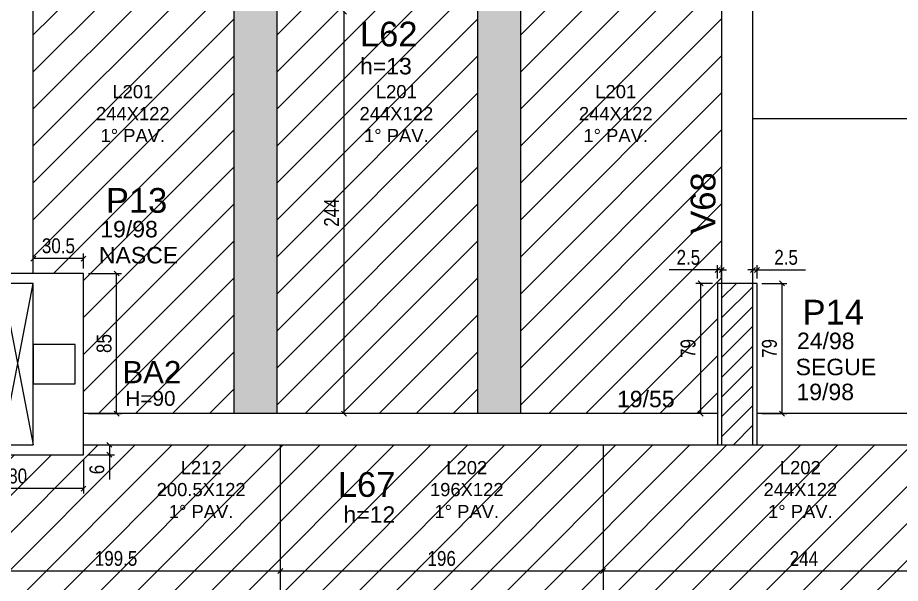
# Model space of a CAD drawing. Header units: millimetres. Extents: x 3753 to 7374, y 1906 to 3298.
# Drawn here: x 5129 to 5665, y 2594 to 2937 of the extents above; entities that cross this region are included whole.
import ezdxf

# ---------------------------------------------------------------- set-up
doc = ezdxf.new("R2010")
doc.units = ezdxf.units.MM
for name, color, linetype in [('1', 1, 'Continuous'), ('3', 3, 'Continuous'), ('4', 4, 'Continuous'), ('7', 7, 'Continuous'), ('AUX00', 7, 'Continuous'), ('Painéis', 200, 'Continuous')]:
    doc.layers.add(name, color=color, linetype=linetype)
doc.layers.add('Hachura', color=251, linetype='Continuous', lineweight=9)
doc.layers.add('REAPROVEITAMENTO', color=251, linetype='Continuous', lineweight=9)
doc.styles.add('COTA TECNICA-50', font='techl___.ttf', dxfattribs={"height": 9})
doc.styles.get("Standard").update_dxf_attribs({"font": 'arial.ttf'})
doc.dimstyles.new('COTA PAINEL-50', dxfattribs={"dimtxt": 9, "dimasz": 3, "dimexe": 3, "dimexo": 3, "dimgap": 3, "dimtad": 1, "dimdec": 1, "dimzin": 12, "dimdsep": 46, "dimtxsty": 'COTA TECNICA-50', "dimblk1": 'OBLIQUE', "dimblk2": 'OBLIQUE', "dimsah": 1, "dimcen": 0.9, "dimclrd": 4, "dimclre": 4, "dimclrt": 240, "dimadec": 1, "dimazin": 3, "dimtfac": 1, "dimtdec": 1, "dimtmove": 0, "dimatfit": 3, "dimfxl": 1, "dimtolj": 1, "dimtzin": 12, "dimarcsym": 0})

# ---------------------------------------------------------------- blocks, each defined once
blk = doc.blocks.new('_Oblique')
at = {"color": 0, "linetype": 'ByBlock', "lineweight": -2}
blk.add_line((-0.5, -0.5), (0.5, 0.5), dxfattribs=at)
blk = doc.blocks.new('*D219')
at = {"layer": 'Defpoints', "color": 0, "transparency": 16777216}
for p in [(5326.81, 2941.17), (5326.81, 2697.17), (5326.81, 2697.17)]:
    blk.add_point(p, dxfattribs=at)
at = {"layer": 'Painéis', "color": 4, "lineweight": -2, "transparency": 16777216}
blk.add_line((5326.81, 2941.17), (5326.81, 2697.17), dxfattribs=at)
at = {"layer": 'Painéis', "color": 4, "lineweight": -2, "transparency": 16777216, "xscale": 3, "yscale": 3, "zscale": 3}
for p, rotation in [((5326.81, 2941.17), 90), ((5326.81, 2697.17), 270)]:
    blk.add_blockref('_Oblique', p, dxfattribs=dict(at, rotation=rotation))
at = {"layer": 'Painéis', "color": 240, "transparency": 16777216, "insert": (5319.25, 2819.17), "char_height": 9, "attachment_point": 5, "rotation": 90, "style": 'COTA TECNICA-50'}
blk.add_mtext('\\A1;244', dxfattribs=at)
blk = doc.blocks.new('*D220')
at = {"layer": 'Defpoints', "color": 0, "transparency": 16777216}
for p in [(5168.66, 2782.17), (5188.78, 2782.17), (5168.66, 2697.17)]:
    blk.add_point(p, dxfattribs=at)
at = {"layer": 'Painéis', "color": 4, "lineweight": -2, "transparency": 16777216}
for p, q in [((5171.66, 2782.17), (5191.78, 2782.17)), ((5188.78, 2697.17), (5188.78, 2782.17)), ((5171.66, 2697.17), (5191.78, 2697.17))]:
    blk.add_line(p, q, dxfattribs=at)
at = {"layer": 'Painéis', "color": 4, "lineweight": -2, "transparency": 16777216, "xscale": 3, "yscale": 3, "zscale": 3}
for p, rotation in [((5188.78, 2782.17), 90), ((5188.78, 2697.17), 270)]:
    blk.add_blockref('_Oblique', p, dxfattribs=dict(at, rotation=rotation))
at = {"layer": 'Painéis', "color": 240, "transparency": 16777216, "insert": (5181.17, 2739.67), "char_height": 9, "attachment_point": 5, "rotation": 90, "style": 'COTA TECNICA-50'}
blk.add_mtext('\\A1;85', dxfattribs=at)
blk = doc.blocks.new('*D221')
at = {"layer": 'Defpoints', "color": 0, "transparency": 16777216}
for p in [(5138.16, 2791.24), (5138.16, 2782.17), (5168.66, 2782.17)]:
    blk.add_point(p, dxfattribs=at)
at = {"layer": 'Painéis', "color": 4, "lineweight": -2, "transparency": 16777216}
for p, q in [((5138.16, 2785.17), (5138.16, 2794.24)), ((5168.66, 2785.17), (5168.66, 2794.24)), ((5168.66, 2791.24), (5138.16, 2791.24))]:
    blk.add_line(p, q, dxfattribs=at)
at = {"layer": 'Painéis', "color": 4, "lineweight": -2, "transparency": 16777216, "xscale": 3, "yscale": 3, "zscale": 3, "rotation": 180}
blk.add_blockref('_Oblique', (5138.16, 2791.24), dxfattribs=at)
at = {"layer": 'Painéis', "color": 4, "lineweight": -2, "transparency": 16777216, "xscale": 3, "yscale": 3, "zscale": 3}
blk.add_blockref('_Oblique', (5168.66, 2791.24), dxfattribs=at)
at = {"layer": 'Painéis', "color": 240, "transparency": 16777216, "insert": (5153.41, 2798.93), "char_height": 9, "attachment_point": 5, "style": 'COTA TECNICA-50'}
blk.add_mtext('\\A1;30.5', dxfattribs=at)
blk = doc.blocks.new('*D228')
at = {"color": 4, "lineweight": -2, "transparency": 16777216}
for p, q in [((5553.66, 2784.32), (5524.3, 2784.32)), ((5553.66, 2779.17), (5553.66, 2787.32)), ((5556.16, 2784.32), (5553.66, 2784.32)), ((5556.16, 2779.17), (5556.16, 2787.32)), ((5556.16, 2784.32), (5559.16, 2784.32))]:
    blk.add_line(p, q, dxfattribs=at)
at = {"layer": 'Defpoints', "color": 0, "transparency": 16777216}
for p in [(5553.66, 2784.32), (5553.66, 2776.17), (5556.16, 2776.17)]:
    blk.add_point(p, dxfattribs=at)
at = {"color": 4, "lineweight": -2, "transparency": 16777216, "xscale": 3, "yscale": 3, "zscale": 3}
blk.add_blockref('_Oblique', (5553.66, 2784.32), dxfattribs=at)
at = {"color": 4, "lineweight": -2, "transparency": 16777216, "xscale": 3, "yscale": 3, "zscale": 3, "rotation": 180}
blk.add_blockref('_Oblique', (5556.16, 2784.32), dxfattribs=at)
at = {"color": 240, "transparency": 16777216, "insert": (5535.98, 2791.92), "char_height": 9, "attachment_point": 5, "style": 'COTA TECNICA-50'}
blk.add_mtext('\\A1;2.5', dxfattribs=at)
blk = doc.blocks.new('*D229')
at = {"color": 4, "lineweight": -2, "transparency": 16777216}
for p, q in [((5550.66, 2776.17), (5540.43, 2776.17)), ((5543.43, 2776.17), (5543.43, 2697.17)), ((5550.66, 2697.17), (5540.43, 2697.17))]:
    blk.add_line(p, q, dxfattribs=at)
at = {"layer": 'Defpoints', "color": 0, "transparency": 16777216}
for p in [(5553.66, 2776.17), (5543.43, 2697.17), (5553.66, 2697.17)]:
    blk.add_point(p, dxfattribs=at)
at = {"color": 4, "lineweight": -2, "transparency": 16777216, "xscale": 3, "yscale": 3, "zscale": 3}
for p, rotation in [((5543.43, 2776.17), 90), ((5543.43, 2697.17), 270)]:
    blk.add_blockref('_Oblique', p, dxfattribs=dict(at, rotation=rotation))
at = {"color": 240, "transparency": 16777216, "insert": (5535.84, 2736.67), "char_height": 9, "attachment_point": 5, "rotation": 90, "style": 'COTA TECNICA-50'}
blk.add_mtext('\\A1;79', dxfattribs=at)
blk = doc.blocks.new('*D10')
at = {"layer": 'Defpoints', "color": 0, "transparency": 16777216}
for p in [(5484.16, 2601.54), (5484.16, 2601.54), (5728.16, 2601.54)]:
    blk.add_point(p, dxfattribs=at)
at = {"layer": 'Painéis', "color": 4, "lineweight": -2, "transparency": 16777216}
blk.add_line((5728.16, 2601.54), (5484.16, 2601.54), dxfattribs=at)
at = {"layer": 'Painéis', "color": 4, "lineweight": -2, "transparency": 16777216, "xscale": 3, "yscale": 3, "zscale": 3, "rotation": 180}
blk.add_blockref('_Oblique', (5484.16, 2601.54), dxfattribs=at)
at = {"layer": 'Painéis', "color": 4, "lineweight": -2, "transparency": 16777216, "xscale": 3, "yscale": 3, "zscale": 3}
blk.add_blockref('_Oblique', (5728.16, 2601.54), dxfattribs=at)
at = {"layer": 'Painéis', "color": 240, "transparency": 16777216, "insert": (5606.16, 2609.11), "char_height": 9, "attachment_point": 5, "style": 'COTA TECNICA-50'}
blk.add_mtext('\\A1;244', dxfattribs=at)
blk = doc.blocks.new('*D11')
at = {"layer": 'Defpoints', "color": 0, "transparency": 16777216}
for p in [(5288.16, 2601.54), (5288.16, 2601.54), (5484.16, 2601.54)]:
    blk.add_point(p, dxfattribs=at)
at = {"layer": 'Painéis', "color": 4, "lineweight": -2, "transparency": 16777216}
blk.add_line((5484.16, 2601.54), (5288.16, 2601.54), dxfattribs=at)
at = {"layer": 'Painéis', "color": 4, "lineweight": -2, "transparency": 16777216, "xscale": 3, "yscale": 3, "zscale": 3, "rotation": 180}
blk.add_blockref('_Oblique', (5288.16, 2601.54), dxfattribs=at)
at = {"layer": 'Painéis', "color": 4, "lineweight": -2, "transparency": 16777216, "xscale": 3, "yscale": 3, "zscale": 3}
blk.add_blockref('_Oblique', (5484.16, 2601.54), dxfattribs=at)
at = {"layer": 'Painéis', "color": 240, "transparency": 16777216, "insert": (5386.16, 2609.16), "char_height": 9, "attachment_point": 5, "style": 'COTA TECNICA-50'}
blk.add_mtext('\\A1;196', dxfattribs=at)
blk = doc.blocks.new('*D230')
at = {"color": 4, "lineweight": -2, "transparency": 16777216}
for p, q in [((5171.66, 2678.17), (5187.41, 2678.17)), ((5184.41, 2678.17), (5184.41, 2672.17)), ((5171.66, 2672.17), (5187.41, 2672.17)), ((5184.41, 2672.17), (5184.41, 2657.17))]:
    blk.add_line(p, q, dxfattribs=at)
at = {"layer": 'Defpoints', "color": 0, "transparency": 16777216}
for p in [(5168.66, 2678.17), (5168.66, 2672.17), (5184.41, 2672.17)]:
    blk.add_point(p, dxfattribs=at)
at = {"color": 4, "lineweight": -2, "transparency": 16777216, "xscale": 3, "yscale": 3, "zscale": 3}
for p, rotation in [((5184.41, 2678.17), 90), ((5184.41, 2672.17), 270)]:
    blk.add_blockref('_Oblique', p, dxfattribs=dict(at, rotation=rotation))
at = {"color": 240, "transparency": 16777216, "insert": (5176.82, 2663.17), "char_height": 9, "attachment_point": 5, "rotation": 90, "style": 'COTA TECNICA-50'}
blk.add_mtext('\\A1;6', dxfattribs=at)
blk = doc.blocks.new('*D231')
at = {"color": 4, "lineweight": -2, "transparency": 16777216}
for p, q in [((5088.66, 2669.17), (5088.66, 2648.58)), ((5168.66, 2669.17), (5168.66, 2648.58)), ((5168.66, 2651.58), (5088.66, 2651.58))]:
    blk.add_line(p, q, dxfattribs=at)
at = {"layer": 'Defpoints', "color": 0, "transparency": 16777216}
for p in [(5088.66, 2672.17), (5168.66, 2672.17), (5088.66, 2651.58)]:
    blk.add_point(p, dxfattribs=at)
at = {"color": 4, "lineweight": -2, "transparency": 16777216, "xscale": 3, "yscale": 3, "zscale": 3, "rotation": 180}
blk.add_blockref('_Oblique', (5088.66, 2651.58), dxfattribs=at)
at = {"color": 4, "lineweight": -2, "transparency": 16777216, "xscale": 3, "yscale": 3, "zscale": 3}
blk.add_blockref('_Oblique', (5168.66, 2651.58), dxfattribs=at)
at = {"color": 240, "transparency": 16777216, "insert": (5128.66, 2659.2), "char_height": 9, "attachment_point": 5, "style": 'COTA TECNICA-50'}
blk.add_mtext('\\A1;80', dxfattribs=at)
blk = doc.blocks.new('*D236')
at = {"color": 4, "lineweight": -2, "transparency": 16777216}
blk.add_line((5288.16, 2601.54), (5088.66, 2601.54), dxfattribs=at)
at = {"layer": 'Defpoints', "color": 0, "transparency": 16777216}
for p in [(5088.66, 2601.54), (5088.66, 2601.54), (5288.16, 2601.54)]:
    blk.add_point(p, dxfattribs=at)
at = {"color": 4, "lineweight": -2, "transparency": 16777216, "xscale": 3, "yscale": 3, "zscale": 3, "rotation": 180}
blk.add_blockref('_Oblique', (5088.66, 2601.54), dxfattribs=at)
at = {"color": 4, "lineweight": -2, "transparency": 16777216, "xscale": 3, "yscale": 3, "zscale": 3}
blk.add_blockref('_Oblique', (5288.16, 2601.54), dxfattribs=at)
at = {"color": 240, "transparency": 16777216, "insert": (5188.41, 2609.17), "char_height": 9, "attachment_point": 5, "style": 'COTA TECNICA-50'}
blk.add_mtext('\\A1;199.5', dxfattribs=at)
blk = doc.blocks.new('*D174')
at = {"color": 4, "lineweight": -2, "transparency": 16777216}
for p, q in [((5575.16, 2784.32), (5572.16, 2784.32)), ((5575.16, 2779.17), (5575.16, 2787.32)), ((5575.16, 2784.32), (5577.66, 2784.32)), ((5577.66, 2779.17), (5577.66, 2787.32)), ((5577.66, 2784.32), (5607.01, 2784.32))]:
    blk.add_line(p, q, dxfattribs=at)
at = {"layer": 'Defpoints', "color": 0, "transparency": 16777216}
for p in [(5577.66, 2784.32), (5575.16, 2776.17), (5577.66, 2776.17)]:
    blk.add_point(p, dxfattribs=at)
at = {"color": 4, "lineweight": -2, "transparency": 16777216, "xscale": 3, "yscale": 3, "zscale": 3}
blk.add_blockref('_Oblique', (5575.16, 2784.32), dxfattribs=at)
at = {"color": 4, "lineweight": -2, "transparency": 16777216, "xscale": 3, "yscale": 3, "zscale": 3, "rotation": 180}
blk.add_blockref('_Oblique', (5577.66, 2784.32), dxfattribs=at)
at = {"color": 240, "transparency": 16777216, "insert": (5595.33, 2791.92), "char_height": 9, "attachment_point": 5, "style": 'COTA TECNICA-50'}
blk.add_mtext('\\A1;2.5', dxfattribs=at)
blk = doc.blocks.new('*D175')
at = {"color": 4, "lineweight": -2, "transparency": 16777216}
for p, q in [((5580.66, 2776.17), (5595.82, 2776.17)), ((5592.82, 2776.17), (5592.82, 2697.17)), ((5580.66, 2697.17), (5595.82, 2697.17))]:
    blk.add_line(p, q, dxfattribs=at)
at = {"layer": 'Defpoints', "color": 0, "transparency": 16777216}
for p in [(5577.66, 2776.17), (5577.66, 2697.17), (5592.82, 2697.17)]:
    blk.add_point(p, dxfattribs=at)
at = {"color": 4, "lineweight": -2, "transparency": 16777216, "xscale": 3, "yscale": 3, "zscale": 3}
for p, rotation in [((5592.82, 2776.17), 90), ((5592.82, 2697.17), 270)]:
    blk.add_blockref('_Oblique', p, dxfattribs=dict(at, rotation=rotation))
at = {"color": 240, "transparency": 16777216, "insert": (5585.23, 2736.67), "char_height": 9, "attachment_point": 5, "rotation": 90, "style": 'COTA TECNICA-50'}
blk.add_mtext('\\A1;79', dxfattribs=at)

msp = doc.modelspace()

# ---------------------------------------------------------------- hatches: boundary and pattern name
at = {"layer": 'Hachura', "linetype": 'ByBlock'}
h = msp.add_hatch(color=256, dxfattribs=at)
h.dxf.hatch_style = 1
h.paths.add_polyline_path([(5286.16, 3120.17), (5260.16, 3120.17), (5260.16, 2697.17), (5286.16, 2697.17)])
h = msp.add_hatch(color=256, dxfattribs=at)
h.dxf.hatch_style = 1
h.paths.add_polyline_path([(5434.16, 3120.17), (5408.16, 3120.17), (5408.16, 2697.17), (5434.16, 2697.17)])
at = {"layer": 'REAPROVEITAMENTO', "linetype": 'ByBlock'}
h = msp.add_hatch(dxfattribs=at)
h.set_pattern_fill('ANSI31', color=256, scale=5, style=2)
h.set_pattern_definition([(45, (-1136.352, 716.047), (-11.22532, 11.22532), [])])
h.paths.add_polyline_path([(5260.16, 3120.17), (5138.16, 3120.17), (5138.16, 2782.17), (5168.66, 2782.17), (5168.66, 2697.17), (5260.16, 2697.17)])
h = msp.add_hatch(dxfattribs=at)
h.set_pattern_fill('ANSI31', color=256, scale=5, style=2)
h.set_pattern_definition([(45, (-988.352, 716.047), (-11.22532, 11.22532), [])])
h.paths.add_polyline_path([(5408.16, 3120.17), (5286.16, 3120.17), (5286.16, 2697.17), (5408.16, 2697.17)])
h = msp.add_hatch(dxfattribs=at)
h.set_pattern_fill('ANSI31', color=256, scale=5, style=2)
h.set_pattern_definition([(45, (-840.352, 716.047), (-11.22532, 11.22532), [])])
h.paths.add_polyline_path([(5556.16, 3120.17), (5434.16, 3120.17), (5434.16, 2697.17), (5553.66, 2697.17), (5553.66, 2776.17), (5556.16, 2776.17)])
h = msp.add_hatch(dxfattribs=at)
h.set_pattern_fill('ANSI31', color=256, scale=5, style=2)
h.set_pattern_definition([(45, (2308.955, 1066.706), (-11.22532, 11.22532), [])])
h.paths.add_polyline_path([(7175.16, 2566.67), (6449.16, 2566.67), (6449.16, 2586.67), (7170.16, 2586.67), (7170.16, 2678.17), (5168.66, 2677.67), (5168.66, 2672.17), (5088.66, 2672.17), (5088.66, 2678.17), (4294.66, 2678.17), (4294.66, 2672.67), (4214.66, 2672.67), (4214.66, 2678.17), (4036.16, 2678.17), (4036.16, 2526.17), (4214.66, 2526.17), (4214.66, 2531.67), (4294.66, 2531.67), (4294.66, 2526.17), (5083.66, 2526.17), (5083.66, 2533.17), (5173.66, 2533.17), (5173.66, 2526.17), (6449.16, 2526.17), (6449.16, 2477.17), (7175.16, 2477.17)])

# ---------------------------------------------------------------- linework, layer by layer
at = {"layer": '1', "linetype": 'Continuous'}
for p, q in [((5119.16, 2678.17), (5138.16, 2776.17)), ((5119.16, 2776.17), (5138.16, 2678.17))]:
    msp.add_line(p, q, dxfattribs=at)
at = {"layer": '3', "linetype": 'Continuous'}
for p, q in [((5556.16, 2767.19), (5565.13, 2776.17)), ((5556.16, 2755.17), (5575.16, 2774.17)), ((5556.16, 2743.15), (5575.16, 2762.15)), ((5556.16, 2731.13), (5575.16, 2750.13)), ((5556.16, 2719.11), (5575.16, 2738.11)), ((5556.16, 2707.09), (5575.16, 2726.09)), ((5556.16, 2695.07), (5575.16, 2714.07)), ((5556.16, 2683.05), (5575.16, 2702.05)), ((5563.29, 2678.17), (5575.16, 2690.03))]:
    msp.add_line(p, q, dxfattribs=at)
for points in [[(5138.16, 2782.17), (5138.16, 3120.17)], [(5556.16, 3120.17), (5556.16, 2776.17)], [(5575.16, 2776.17), (5575.16, 3120.17)], [(5088.66, 2672.17), (5168.66, 2672.17), (5168.66, 2782.17), (5088.66, 2782.17), (5088.66, 2672.17)], [(5553.66, 2697.17), (5168.66, 2697.17)], [(5993.16, 2697.17), (5577.66, 2697.17)], [(5168.66, 2678.17), (5553.66, 2678.17)], [(5577.66, 2678.17), (6002.66, 2678.17)]]:
    msp.add_lwpolyline(points, dxfattribs=at)
at = {"layer": '7', "linetype": 'Continuous'}
for points in [[(5119.16, 2678.17), (5138.16, 2678.17), (5138.16, 2776.17), (5119.16, 2776.17), (5119.16, 2678.17)], [(5553.66, 2678.17), (5577.66, 2678.17), (5577.66, 2776.17), (5553.66, 2776.17), (5553.66, 2678.17)], [(5556.16, 2678.17), (5575.16, 2678.17), (5575.16, 2776.17), (5556.16, 2776.17), (5556.16, 2678.17)], [(5163.66, 2739.17), (5138.16, 2739.17), (5138.16, 2715.17), (5163.66, 2715.17), (5163.66, 2739.17)]]:
    msp.add_lwpolyline(points, dxfattribs=at)
at = {"layer": 'Painéis'}
for p, q in [((5260.16, 2697.17), (5260.16, 3120.17)), ((5286.16, 2697.17), (5286.16, 3120.17)), ((5408.16, 2697.17), (5408.16, 3120.17)), ((5434.16, 2697.17), (5434.16, 3120.17)), ((5575.16, 2876.17), (5970.16, 2876.17)), ((5288.16, 2678.17), (5288.16, 2525.24)), ((5484.16, 2678.17), (5484.16, 2525.24))]:
    msp.add_line(p, q, dxfattribs=at)

# ---------------------------------------------------------------- texts
at = {"layer": '3', "linetype": 'Continuous'}
for s, height, p in [('h=13', 10, (5336.55, 2903.01)), ('19/98', 10, (5178.82, 2804.1)), ('NASCE', 10, (5178, 2788.27)), ('24/98', 10, (5601.94, 2736.27)), ('SEGUE', 10, (5601.12, 2720.44)), ('19/98', 10, (5601.62, 2705.28)), ('H=90', 9, (5194.12, 2701.84)), ('19/55', 10, (5492.65, 2700.98)), ('h=12', 10, (5326.49, 2630.83))]:
    msp.add_text(s, height=height, dxfattribs=at).set_placement(p)
at = {"layer": '4', "linetype": 'Continuous'}
for s, height, p in [('L62', 15, (5336.55, 2920.01)), ('P13', 15, (5182.23, 2819.02)), ('P14', 15, (5605.35, 2751.2)), ('BA2', 13.5, (5192.33, 2715.55)), ('L67', 15, (5323.1, 2646.6))]:
    msp.add_text(s, height=height, dxfattribs=at).set_placement(p)
msp.add_text('V68', height=15, rotation=90, dxfattribs=at).set_placement((5552.41, 2806.29))
at = {"layer": 'AUX00', "char_height": 8, "attachment_point": 1}
for s, insert in [('\\pxqc;L201^J244X122^J1° PAV.', (5137.05, 2896.56)), ('\\pxqc;L201^J244X122^J1° PAV.', (5297.09, 2896.56)), ('\\pxqc;L201^J244X122^J1° PAV.', (5430.31, 2896.56)), ('\\pxqc;L212^J200.5X122^J1° PAV.', (5178.53, 2668.35)), ('\\pxqc;L202^J196X122^J1° PAV.', (5339.85, 2668.35)), ('\\pxqc;L202^J244X122^J1° PAV.', (5542.43, 2668.35))]:
    msp.add_mtext_dynamic_manual_height_columns(s, width=123.1041, gutter_width=12.5, heights=[0], dxfattribs=dict(at, insert=insert))

# ---------------------------------------------------------------- dimensions: what is measured, and where the dimension line sits
for base, p1, p2, picture, middle in [((5553.66, 2784.32), (5556.16, 2776.17), (5553.66, 2776.17), '*D228', (5535.98, 2791.92)), ((5088.66, 2651.58), (5168.66, 2672.17), (5088.66, 2672.17), '*D231', (5128.66, 2659.2)), ((5088.66, 2601.54), (5288.16, 2601.54), (5088.66, 2601.54), '*D236', (5188.41, 2609.17))]:
    dim = msp.add_linear_dim(base=base, p1=p1, p2=p2, dimstyle='COTA PAINEL-50')
    dim.commit()
    dim.dimension.update_dxf_attribs({"geometry": picture, "text_midpoint": middle})
for base, p1, p2, angle, picture, middle in [((5577.66, 2784.32), (5575.16, 2776.17), (5577.66, 2776.17), 180, '*D174', (5595.33, 2791.92)), ((5543.43, 2697.17), (5553.66, 2776.17), (5553.66, 2697.17), 90, '*D229', (5535.84, 2736.67)), ((5592.82, 2697.17), (5577.66, 2776.17), (5577.66, 2697.17), 90, '*D175', (5585.23, 2736.67)), ((5184.41, 2672.17), (5168.66, 2678.17), (5168.66, 2672.17), 90, '*D230', (5176.82, 2663.17))]:
    dim = msp.add_linear_dim(base=base, p1=p1, p2=p2, angle=angle, dimstyle='COTA PAINEL-50')
    dim.commit()
    dim.dimension.update_dxf_attribs({"geometry": picture, "text_midpoint": middle})
at = {"layer": 'Painéis'}
for base, p1, p2, picture, middle in [((5326.81, 2697.17), (5326.81, 2941.17), (5326.81, 2697.17), '*D219', (5319.25, 2819.17)), ((5188.78, 2782.17), (5168.66, 2697.17), (5168.66, 2782.17), '*D220', (5181.17, 2739.67))]:
    dim = msp.add_linear_dim(base=base, p1=p1, p2=p2, angle=90, dimstyle='COTA PAINEL-50', dxfattribs=at)
    dim.commit()
    dim.dimension.update_dxf_attribs({"geometry": picture, "text_midpoint": middle})
dim = msp.add_linear_dim(base=(5138.16, 2791.24), p1=(5168.66, 2782.17), p2=(5138.16, 2782.17), dimstyle='COTA PAINEL-50', dxfattribs=at)
dim.commit()
dim.dimension.update_dxf_attribs({"geometry": '*D221', "text_midpoint": (5153.41, 2791.24), "dimtype": 160})
for base, p1, p2, picture, middle in [((5288.16, 2601.54), (5484.16, 2601.54), (5288.16, 2601.54), '*D11', (5386.16, 2609.16)), ((5484.16, 2601.54), (5728.16, 2601.54), (5484.16, 2601.54), '*D10', (5606.16, 2609.11))]:
    dim = msp.add_linear_dim(base=base, p1=p1, p2=p2, dimstyle='COTA PAINEL-50', dxfattribs=at)
    dim.commit()
    dim.dimension.update_dxf_attribs({"geometry": picture, "text_midpoint": middle})

doc.saveas('drawing.dxf')
